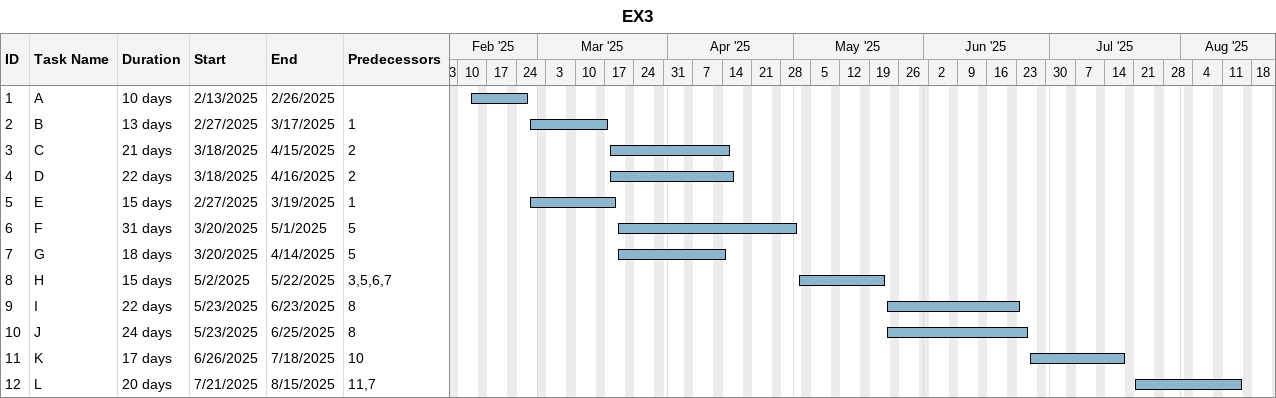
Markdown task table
EX3

| ID | Task | Duration | Start | Finish | Predecessors |
|---|---|---|---|---|---|
| 1 | A | 10d | 2025-02-13 | 2025-02-26 |  |
| 2 | B | 13d | 2025-02-27 | 2025-03-17 | 1 |
| 3 | C | 21d | 2025-03-18 | 2025-04-15 | 2 |
| 4 | D | 22d | 2025-03-18 | 2025-04-16 | 2 |
| 5 | E | 15d | 2025-02-27 | 2025-03-19 | 1 |
| 6 | F | 31d | 2025-03-20 | 2025-05-01 | 5 |
| 7 | G | 18d | 2025-03-20 | 2025-04-14 | 5 |
| 8 | H | 15d | 2025-05-02 | 2025-05-22 | 3, 5, 6, 7 |
| 9 | I | 22d | 2025-05-23 | 2025-06-23 | 8 |
| 10 | J | 24d | 2025-05-23 | 2025-06-25 | 8 |
| 11 | K | 17d | 2025-06-26 | 2025-07-18 | 10 |
| 12 | L | 20d | 2025-07-21 | 2025-08-15 | 11, 7 |
